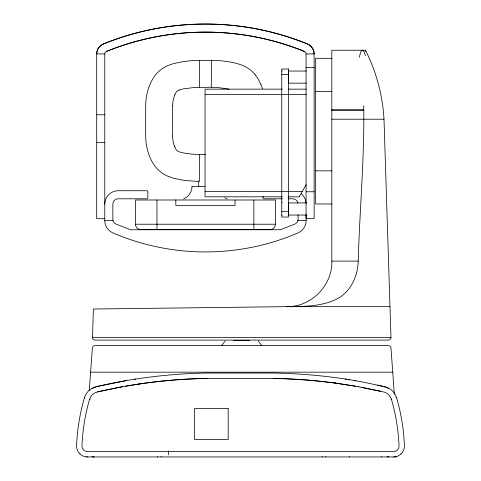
<?xml version="1.0" encoding="UTF-8"?>
<svg xmlns="http://www.w3.org/2000/svg" width="481" height="481" viewBox="0 0 481 481"><rect width="100%" height="100%" fill="white"/><g stroke="black" fill="none" stroke-linecap="round" stroke-linejoin="round"><path stroke-width="0.72" d="M198.689 186.538L198.695 180.754M174.892 146.952A12.47 12.47 0 0 0 176.617 150.27A6.343 6.343 0 0 0 178.878 151.629A17.454 17.454 0 0 0 181.325 152.459L181.517 152.519A42.647 42.647 0 0 0 183.838 153.012L192.111 154.167L199.549 154.551L199.338 181.397M229.13 89.25A42.647 42.647 0 0 0 227.002 88.805L218.729 87.65L211.291 87.265L211.502 60.372C221.903 60.558 232.515 61.598 242.31 65.284A32.924 32.924 0 0 1 255.146 74.609M172.595 105.796L172.595 136.015M92.49 337.421L93.398 309.018L286.688 306.656C310.768 307.233 332.467 285.672 331.818 261.526L331.818 50.24L365.488 50.24A175.096 175.096 0 0 1 384 119.216L390.975 337.421A2.579 2.579 0 0 1 388.395 340.079L95.07 340.079A2.579 2.579 0 0 1 92.49 337.421L390.975 337.421M288.414 306.619C303.95 306.541 320.166 306.451 334.626 300.036C349.837 293.626 357.876 276.972 358.225 261.105C359.686 209.283 364.574 157.437 363.72 105.573M89.25 390.71L92.388 347.841L93.218 346.176L94.955 345.502L388.407 345.502L390.145 346.176L390.975 347.841L394.33 394.42M365.38 51.545L365.488 50.246M191.997 186.538C191.925 191.865 188.6 196.933 183.658 198.972M126.419 380.585L96.218 386.694A16.15 16.15 0 0 0 84.373 397.907C79.846 413.456 77.237 429.569 76.587 445.749A10.768 10.768 0 0 0 87.344 456.95M122.553 386.73L97.439 391.937A10.768 10.768 0 0 0 89.544 399.41C85.137 414.544 82.6 430.218 81.968 445.965A5.381 5.381 0 0 0 87.344 451.569L393.656 451.569A5.381 5.381 0 0 0 399.032 445.965C398.4 430.218 395.863 414.544 391.456 399.41A10.768 10.768 0 0 0 383.561 391.937L358.447 386.73M174.807 94.835L174.675 95.154A29.377 29.377 0 0 0 172.625 105.796M299.296 196.735L306.175 184.698M221.5 345.737L225.15 340.981M92.737 388.401L93.061 388.179M93.392 387.975L94.072 387.59M89.544 399.41L90.145 399.074M94.414 387.421L97.006 386.508M179.118 90.031L181.71 89.25A42.929 42.929 0 0 1 183.838 88.805L195.232 87.404L211.291 87.265M84.373 397.907L84.999 397.703M96.218 386.694C132.66 378.192 170.015 373.593 207.437 373.046L273.563 373.046C311.568 373.791 349.741 378.018 386.586 387.421M97.439 391.937C133.496 383.531 170.454 378.974 207.479 378.433L283.916 378.685L309.848 380.249L334.698 382.978M388.931 456.716L386.898 456.95M118.452 387.494L119.865 387.229M125.361 386.225L142.923 383.441M134.379 379.275L135.642 379.082M138.624 384.072L139.983 383.874M141.348 383.676L142.731 383.477M143.26 383.393L145.965 383.02M146.302 382.978L147.661 382.798A516.865 516.865 0 0 1 207.479 378.427M287.77 306.637L287.446 306.65M211.502 60.347L194.823 60.474A95.605 95.605 0 0 0 190.891 60.732L186.039 61.255A159.253 159.253 0 0 0 181.559 61.893L173.431 63.594L167.58 65.699A34.806 34.806 0 0 0 163.215 68.061C153.812 73.858 148.851 84.596 146.753 95.07A57.516 57.516 0 0 0 145.683 105.477L145.677 136.339A57.516 57.516 0 0 0 146.753 146.747C148.857 157.221 153.812 167.959 163.215 173.755A34.806 34.806 0 0 0 167.58 176.118L173.431 178.217L181.559 179.924A159.253 159.253 0 0 0 186.039 180.561L198.587 181.457M287.337 306.65L287.013 306.65M292.472 306.637L292.791 306.637M400.944 453.643L401.419 453.643M289.875 306.65L290.199 306.65M106.469 51.443A2.706 2.694 0 0 0 104.786 53.944L96.705 53.944L96.705 218.687L104.78 218.687M306.06 53.944L314.135 53.944L314.135 218.687L306.06 218.687L306.06 53.944A2.694 2.694 0 0 0 304.383 51.449A263.071 263.071 0 0 0 106.457 51.449M331.818 58.315L315.668 58.315L315.668 203.968L331.818 203.968M306.06 67.4L314.135 67.4M281.758 70.929L282.179 70.929M306.385 71.044L288.564 71.044L288.564 83.153L306.385 83.153M281.758 74.411L288.486 74.411M282.275 89.147L205.05 89.147L205.05 196.813L282.058 196.813M288.275 89.147L306.271 89.147M315.668 91.438L331.818 91.438M205.05 94.535L306.271 94.535M331.818 109.686L363.792 109.686M331.818 110.534L363.834 110.534M96.705 114.773L104.78 114.773M331.818 119.216L384 119.216M96.705 142.647L104.78 142.647M199.549 154.551L205.423 154.551M315.668 170.839L331.818 170.839M191.961 186.538L204.942 186.538M205.05 191.426L302.333 191.426M306.06 191.769L314.135 191.769M288.041 196.813L299.254 196.813M282.455 198.797L264.153 198.797A1.076 1.076 0 0 1 263.077 197.721L263.077 196.242M288.179 198.797L292.688 198.797A5.381 5.381 0 0 1 297.979 203.204M281.758 202.26L282.179 202.26M306.385 202.928L288.564 202.928L288.564 215.043L306.385 215.043M281.758 211.676L288.486 211.676M281.758 215.151L282.179 215.151M104.78 53.944L104.78 220.557L113.041 220.557M297.883 220.557L306.144 220.557L306.144 214.797M135.438 224.218L275.403 224.218L275.403 199.994L135.438 199.994L135.438 224.218A5.381 5.381 0 0 0 140.825 229.605L270.015 229.605A5.381 5.381 0 0 0 275.403 224.218M331.818 261.105L358.225 261.105M286.688 306.656L389.989 306.656L389.586 306.619M233.604 340.356L249.753 340.356M90.356 372.18L393.001 372.18M396.56 456.95L86.796 456.95L86.796 456.565M79.581 453.643L80.056 453.643M94.102 456.95L92.069 456.716M336.171 383.189L335.035 383.02M334.8 383.002L335.485 383.092M335.708 383.116L337.74 383.393M338.077 383.441L355.639 386.225M358.561 386.748L333.339 382.798A516.865 516.865 0 0 0 273.521 378.427M338.269 383.477L339.652 383.676M345.358 379.082L346.621 379.275M348.484 379.569L349.711 379.768M354.581 380.585L355.778 380.79M361.249 387.247L380.784 391.293M377.585 385.065L382.497 386.165M384.782 386.694L383.994 386.508L384.764 386.712A16.15 16.15 0 0 1 396.627 397.907C401.154 413.456 403.763 429.569 404.413 445.749A10.768 10.768 0 0 1 393.656 456.95M396.001 397.703L396.627 397.907M386.928 387.59L387.608 387.975M224.861 197.727L227.188 198.972M390.855 399.074L391.456 399.41M387.939 388.179L388.263 388.401M258.207 340.981L261.862 345.737M255.104 74.645L258.05 78.842L260.768 84.217M174.807 146.982L174.675 146.663M199.338 60.372L199.549 87.265M381.692 456.613L381.692 456.95M349.398 456.613L349.398 456.95M325.944 456.565L325.944 456.95M322.282 456.565L322.282 456.95M298.07 214.821L298.07 219.162A5.381 5.381 0 0 1 294.655 224.17L280.441 229.75L130.483 229.75L116.27 224.17A5.381 5.381 0 0 1 112.855 219.162L112.855 204.184A5.381 5.381 0 0 1 118.242 198.797L146.771 198.797A1.076 1.076 0 0 0 147.847 197.721L147.847 191.799A1.076 1.076 0 0 0 146.771 190.723L118.242 190.723A13.456 13.456 0 0 0 104.78 204.184M253.872 199.994L253.872 229.605M235.029 199.994L235.029 205.381L175.812 205.381L175.812 199.994M168.41 450.895L168.41 454.761M161.075 456.565L161.075 456.95M157.413 456.565L157.413 456.95M156.974 199.994L156.974 229.605M93.524 456.565L93.524 456.95M359.427 57.281A72.607 7.504 87.7 0 1 365.47 55.79M260.792 84.205A55.928 55.928 0 0 1 262.458 88.714M179.136 90.085A6.902 6.902 0 0 0 176.635 91.546A12.47 12.47 0 0 0 174.892 94.865M174.651 146.669A29.377 29.377 0 0 1 172.625 136.015M301.166 193.735A13.456 13.456 0 0 1 306.09 202.97M306.144 220.557A13.456 13.456 0 0 1 297.992 232.924A234.524 234.524 0 0 1 205.465 251.93A234.524 234.524 0 0 1 112.933 232.924A13.456 13.456 0 0 1 104.78 220.557M106.457 51.437A262.019 260.798 0 0 1 304.383 51.437M288.486 69.023L281.758 69.023L281.758 217.063L288.486 217.063L288.486 69.023M228.192 408.501L194.552 408.501L194.552 439.454L228.192 439.454L228.192 408.501M103.421 43.963A10.768 10.768 0 0 0 96.705 53.944A10.816 10.762 0 0 1 103.421 43.957A270.063 268.801 0 0 1 307.425 43.957A10.768 10.768 0 0 1 314.135 53.944A10.816 10.762 0 0 0 307.419 43.957A271.146 271.146 0 0 0 103.421 43.963"/></g></svg>
